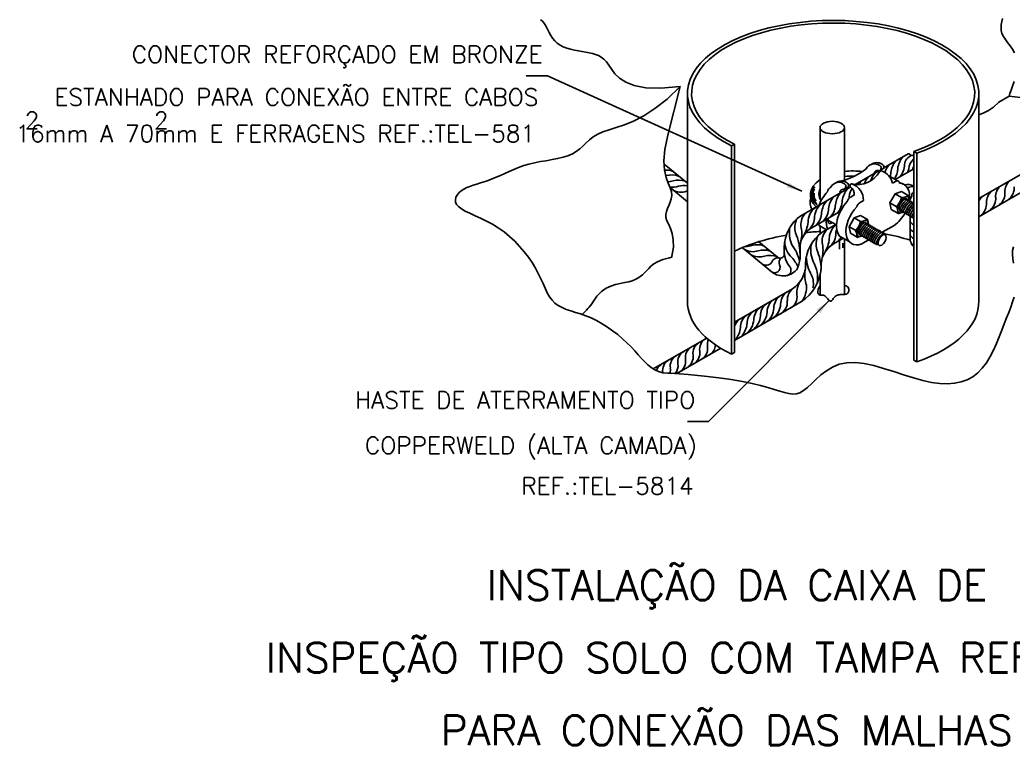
# Model space of a CAD drawing. Header units: millimetres. Extents: x -4973.8 to -4954.5, y -4694.7 to -4675.4.
# Drawn here: x -4972.59 to -4960.93, y -4694.67 to -4686.16 of the extents above; entities that cross this region are included whole.
import ezdxf
from ezdxf.enums import TextEntityAlignment as Align

# ---------------------------------------------------------------- set-up
doc = ezdxf.new("R2010")
doc.units = ezdxf.units.MM
doc.header["$LTSCALE"] = 10
doc.layers.add('Termotécnica', color=7, linetype='Continuous')
doc.styles.add('r140', font='romans.shx')
doc.styles.add('r80', font='romans.shx')

msp = doc.modelspace()

# ---------------------------------------------------------------- linework, layer by layer
at = {"layer": 'Termotécnica', "color": 2}
for p, q in [((-4966.397, -4686.815), (-4966.647, -4686.815)), ((-4963.41, -4688.172), (-4966.397, -4686.815)), ((-4964.753, -4687.023), (-4964.753, -4689.473)), ((-4961.33, -4687.023), (-4961.33, -4689.473)), ((-4961.33, -4688.257), (-4959.639, -4687.281)), ((-4963.195, -4687.419), (-4963.195, -4688.256)), ((-4962.907, -4687.419), (-4962.907, -4688.041)), ((-4964.236, -4687.637), (-4964.2, -4687.617)), ((-4964.236, -4687.637), (-4964.236, -4690.086)), ((-4964.199, -4687.617), (-4964.199, -4690.065)), ((-4961.33, -4688.471), (-4959.847, -4687.615)), ((-4964.753, -4687.687), (-4964.753, -4689.47)), ((-4962.445, -4687.896), (-4962.161, -4687.732)), ((-4962.057, -4687.725), (-4962.094, -4687.703)), ((-4962.094, -4687.703), (-4962.094, -4690.154)), ((-4962.057, -4687.725), (-4962.057, -4690.175)), ((-4965.026, -4687.852), (-4964.753, -4688.076)), ((-4962.782, -4688.091), (-4962.506, -4687.931)), ((-4962.312, -4688.033), (-4962.094, -4687.907)), ((-4964.961, -4688.123), (-4964.753, -4688.296)), ((-4963.419, -4688.458), (-4962.835, -4688.121)), ((-4962.374, -4688.306), (-4962.314, -4688.202)), ((-4962.239, -4688.175), (-4962.314, -4688.202)), ((-4962.24, -4688.245), (-4962.314, -4688.202)), ((-4962.159, -4688.221), (-4962.239, -4688.175)), ((-4962.144, -4688.278), (-4962.154, -4688.229)), ((-4962.359, -4688.384), (-4962.374, -4688.306)), ((-4962.301, -4688.349), (-4962.374, -4688.306)), ((-4962.179, -4688.259), (-4962.181, -4688.275)), ((-4962.179, -4688.259), (-4962.181, -4688.275)), ((-4962.159, -4688.269), (-4962.162, -4688.286)), ((-4962.139, -4688.28), (-4962.142, -4688.298)), ((-4962.12, -4688.291), (-4962.122, -4688.308)), ((-4962.098, -4688.304), (-4962.1, -4688.32)), ((-4963.293, -4688.599), (-4962.954, -4688.403)), ((-4962.719, -4688.456), (-4962.794, -4688.482)), ((-4962.639, -4688.502), (-4962.719, -4688.456)), ((-4962.28, -4688.43), (-4962.359, -4688.384)), ((-4962.217, -4688.413), (-4962.27, -4688.431)), ((-4962.263, -4688.386), (-4962.255, -4688.381)), ((-4962.263, -4688.386), (-4962.255, -4688.381)), ((-4962.253, -4688.403), (-4962.235, -4688.393)), ((-4962.233, -4688.414), (-4962.215, -4688.404)), ((-4962.213, -4688.426), (-4962.195, -4688.416)), ((-4962.192, -4688.438), (-4962.174, -4688.428)), ((-4962.173, -4688.449), (-4962.155, -4688.439)), ((-4962.153, -4688.461), (-4962.135, -4688.451)), ((-4962.138, -4688.453), (-4962.138, -4688.727)), ((-4962.133, -4688.472), (-4962.115, -4688.462)), ((-4962.113, -4688.484), (-4962.096, -4688.474)), ((-4963.195, -4688.582), (-4963.195, -4688.673)), ((-4963.169, -4688.653), (-4963.009, -4688.561)), ((-4963.001, -4688.565), (-4963.102, -4688.511)), ((-4962.854, -4688.587), (-4962.794, -4688.482)), ((-4962.839, -4688.665), (-4962.854, -4688.587)), ((-4962.78, -4688.629), (-4962.854, -4688.587)), ((-4962.72, -4688.526), (-4962.794, -4688.482)), ((-4962.659, -4688.54), (-4962.661, -4688.556)), ((-4962.639, -4688.55), (-4962.641, -4688.567)), ((-4962.624, -4688.559), (-4962.633, -4688.51)), ((-4962.619, -4688.561), (-4962.621, -4688.579)), ((-4962.599, -4688.572), (-4962.601, -4688.589)), ((-4962.578, -4688.584), (-4962.58, -4688.601)), ((-4962.559, -4688.596), (-4962.561, -4688.612)), ((-4962.76, -4688.711), (-4962.839, -4688.665)), ((-4962.696, -4688.694), (-4962.75, -4688.712)), ((-4962.743, -4688.667), (-4962.735, -4688.662)), ((-4962.733, -4688.684), (-4962.715, -4688.674)), ((-4962.713, -4688.695), (-4962.695, -4688.685)), ((-4962.693, -4688.707), (-4962.675, -4688.697)), ((-4962.672, -4688.719), (-4962.654, -4688.709)), ((-4962.539, -4688.608), (-4962.541, -4688.624)), ((-4962.519, -4688.619), (-4962.521, -4688.635)), ((-4962.499, -4688.63), (-4962.502, -4688.647)), ((-4962.48, -4688.642), (-4962.482, -4688.658)), ((-4962.46, -4688.653), (-4962.462, -4688.669)), ((-4962.438, -4688.664), (-4962.44, -4688.681)), ((-4963.914, -4688.765), (-4963.699, -4688.942)), ((-4963.615, -4688.831), (-4963.615, -4688.905)), ((-4963.43, -4688.812), (-4963.43, -4688.879)), ((-4963.043, -4688.794), (-4962.92, -4688.723)), ((-4962.907, -4688.731), (-4962.907, -4689.382)), ((-4962.652, -4688.73), (-4962.635, -4688.72)), ((-4962.632, -4688.742), (-4962.615, -4688.732)), ((-4962.613, -4688.753), (-4962.595, -4688.743)), ((-4962.593, -4688.765), (-4962.575, -4688.755)), ((-4962.574, -4688.776), (-4962.556, -4688.766)), ((-4962.554, -4688.787), (-4962.536, -4688.777)), ((-4962.532, -4688.799), (-4962.514, -4688.789)), ((-4964.105, -4688.834), (-4963.755, -4689.125)), ((-4963.43, -4688.879), (-4963.43, -4688.96)), ((-4963.365, -4689.026), (-4963.365, -4689.035)), ((-4963.18, -4689.007), (-4963.18, -4689.074)), ((-4963.195, -4689.157), (-4963.195, -4689.39)), ((-4964.199, -4689.709), (-4963.518, -4689.315)), ((-4963.087, -4689.455), (-4964.505, -4690.873)), ((-4964.199, -4689.922), (-4963.412, -4689.467)), ((-4965.154, -4690.257), (-4964.526, -4689.895)), ((-4964.876, -4690.312), (-4964.361, -4690.015)), ((-4964.236, -4690.086), (-4964.199, -4690.065)), ((-4962.057, -4690.175), (-4962.094, -4690.154)), ((-4964.505, -4690.873), (-4964.752, -4690.873))]:
    msp.add_line(p, q, dxfattribs=at)
at = {"layer": 'Termotécnica', "color": 3}
for p, q in [((-4962.492, -4687.928), (-4962.447, -4687.902)), ((-4962.37, -4688.013), (-4962.362, -4688.009)), ((-4962.907, -4688.144), (-4962.862, -4688.118)), ((-4962.284, -4688.049), (-4962.343, -4688.015)), ((-4962.343, -4688.076), (-4962.291, -4688.049)), ((-4962.219, -4688.087), (-4962.262, -4688.069)), ((-4962.835, -4688.24), (-4962.793, -4688.215)), ((-4962.723, -4688.304), (-4962.684, -4688.281)), ((-4962.141, -4688.297), (-4962.141, -4688.294)), ((-4963.12, -4688.625), (-4963.198, -4688.579)), ((-4962.62, -4688.578), (-4962.621, -4688.575)), ((-4962.464, -4688.651), (-4962.318, -4688.568)), ((-4962.853, -4688.761), (-4962.965, -4688.697)), ((-4962.705, -4688.79), (-4962.616, -4688.738))]:
    msp.add_line(p, q, dxfattribs=at)
at = {"layer": 'Termotécnica', "color": 1}
for p, q in [((-4962.966, -4688.75), (-4962.966, -4688.851)), ((-4962.929, -4688.779), (-4962.929, -4688.836))]:
    msp.add_line(p, q, dxfattribs=at)
at = {"layer": 'Termotécnica', "color": 2}
for points in [[(-4961.053, -4686.144), (-4961.06, -4686.178), (-4961.066, -4686.212), (-4961.069, -4686.247), (-4961.067, -4686.283), (-4961.058, -4686.318), (-4961.041, -4686.353), (-4961.018, -4686.389), (-4960.991, -4686.425), (-4960.962, -4686.463), (-4960.934, -4686.504), (-4960.91, -4686.547)], [(-4964.837, -4686.941), (-4965.064, -4686.96), (-4965.241, -4686.955), (-4965.377, -4686.931), (-4965.478, -4686.892), (-4965.552, -4686.845), (-4965.604, -4686.792), (-4965.642, -4686.74), (-4965.674, -4686.692), (-4965.704, -4686.652), (-4965.735, -4686.621), (-4965.766, -4686.597), (-4965.799, -4686.579), (-4965.833, -4686.565), (-4965.869, -4686.554), (-4965.906, -4686.546), (-4965.947, -4686.539), (-4965.99, -4686.532), (-4966.034, -4686.524), (-4966.08, -4686.514), (-4966.125, -4686.503), (-4966.169, -4686.49), (-4966.211, -4686.474), (-4966.249, -4686.455), (-4966.283, -4686.431), (-4966.312, -4686.404), (-4966.336, -4686.373), (-4966.357, -4686.341), (-4966.375, -4686.308), (-4966.391, -4686.275), (-4966.407, -4686.244), (-4966.423, -4686.216), (-4966.44, -4686.192), (-4966.458, -4686.172), (-4966.479, -4686.158)], [(-4964.837, -4686.941), (-4964.992, -4687.088), (-4965.135, -4687.201), (-4965.266, -4687.286), (-4965.386, -4687.347), (-4965.493, -4687.391), (-4965.589, -4687.423), (-4965.673, -4687.449), (-4965.746, -4687.474), (-4965.806, -4687.502), (-4965.858, -4687.534), (-4965.903, -4687.569), (-4965.942, -4687.604), (-4965.98, -4687.64), (-4966.018, -4687.674), (-4966.058, -4687.705), (-4966.104, -4687.732), (-4966.156, -4687.754), (-4966.214, -4687.772), (-4966.277, -4687.787), (-4966.343, -4687.8), (-4966.411, -4687.812), (-4966.48, -4687.823), (-4966.548, -4687.837), (-4966.614, -4687.852), (-4966.676, -4687.87), (-4966.736, -4687.891), (-4966.793, -4687.914), (-4966.847, -4687.938), (-4966.899, -4687.961), (-4966.95, -4687.985), (-4966.999, -4688.007), (-4967.047, -4688.027), (-4967.094, -4688.044), (-4967.14, -4688.059), (-4967.184, -4688.073), (-4967.227, -4688.086), (-4967.269, -4688.099), (-4967.308, -4688.114), (-4967.344, -4688.129), (-4967.378, -4688.147), (-4967.409, -4688.168), (-4967.436, -4688.191), (-4967.457, -4688.216), (-4967.472, -4688.242), (-4967.479, -4688.27), (-4967.477, -4688.298), (-4967.465, -4688.325), (-4967.443, -4688.352), (-4967.408, -4688.378), (-4967.363, -4688.404), (-4967.309, -4688.43), (-4967.248, -4688.458), (-4967.183, -4688.488), (-4967.114, -4688.521), (-4967.044, -4688.558), (-4966.974, -4688.601), (-4966.907, -4688.649), (-4966.843, -4688.701), (-4966.781, -4688.758), (-4966.724, -4688.819), (-4966.67, -4688.881), (-4966.621, -4688.945), (-4966.577, -4689.009), (-4966.538, -4689.074), (-4966.505, -4689.137), (-4966.476, -4689.198), (-4966.449, -4689.256), (-4966.424, -4689.311), (-4966.399, -4689.363), (-4966.373, -4689.409), (-4966.343, -4689.451), (-4966.309, -4689.486), (-4966.27, -4689.514), (-4966.225, -4689.538), (-4966.176, -4689.558), (-4966.122, -4689.576), (-4966.066, -4689.593), (-4966.007, -4689.612), (-4965.945, -4689.633), (-4965.883, -4689.659), (-4965.819, -4689.69), (-4965.756, -4689.726), (-4965.693, -4689.766), (-4965.632, -4689.809), (-4965.572, -4689.855), (-4965.516, -4689.903), (-4965.463, -4689.951), (-4965.414, -4689.999), (-4965.37, -4690.046), (-4965.33, -4690.091), (-4965.292, -4690.133), (-4965.255, -4690.173), (-4965.218, -4690.209), (-4965.179, -4690.241), (-4965.137, -4690.268), (-4965.091, -4690.289), (-4965.04, -4690.303), (-4964.983, -4690.309), (-4964.955, -4690.306)], [(-4964.837, -4686.941), (-4964.981, -4687.512), (-4965.017, -4687.68), (-4965.029, -4687.815), (-4965.022, -4687.923), (-4965.004, -4688.009), (-4964.98, -4688.077), (-4964.957, -4688.132), (-4964.941, -4688.179), (-4964.937, -4688.222), (-4964.942, -4688.262), (-4964.954, -4688.3), (-4964.97, -4688.337), (-4964.986, -4688.373), (-4964.999, -4688.408), (-4965.007, -4688.444), (-4965.005, -4688.48), (-4964.993, -4688.519), (-4964.973, -4688.561), (-4964.951, -4688.61), (-4964.931, -4688.669), (-4964.919, -4688.741), (-4964.918, -4688.829), (-4964.935, -4688.935), (-4964.937, -4688.947)], [(-4960.916, -4686.882), (-4960.934, -4686.936), (-4960.951, -4686.985), (-4960.964, -4687.025), (-4960.972, -4687.054)], [(-4961.33, -4687.272), (-4961.277, -4687.253), (-4961.217, -4687.224), (-4961.156, -4687.184), (-4961.093, -4687.127), (-4960.972, -4687.054)], [(-4960.924, -4688.825), (-4960.934, -4688.867), (-4960.936, -4688.914), (-4960.931, -4688.964), (-4960.923, -4689.017)], [(-4965.863, -4689.472), (-4965.816, -4689.402), (-4965.764, -4689.349), (-4965.709, -4689.31), (-4965.653, -4689.284), (-4965.596, -4689.265), (-4965.541, -4689.253), (-4965.489, -4689.243), (-4965.442, -4689.234), (-4965.401, -4689.222), (-4965.366, -4689.208), (-4965.335, -4689.191), (-4965.307, -4689.172), (-4965.281, -4689.151), (-4965.257, -4689.128), (-4965.233, -4689.104), (-4965.208, -4689.078), (-4965.181, -4689.051), (-4965.147, -4689.024), (-4965.103, -4688.998), (-4965.043, -4688.973), (-4964.964, -4688.952), (-4964.937, -4688.947)], [(-4963.195, -4689.28), (-4963.209, -4689.304), (-4963.218, -4689.324), (-4963.222, -4689.342), (-4963.222, -4689.356), (-4963.22, -4689.368), (-4963.215, -4689.377), (-4963.208, -4689.384), (-4963.201, -4689.388), (-4963.193, -4689.391), (-4963.186, -4689.391), (-4963.178, -4689.391), (-4963.17, -4689.391), (-4963.162, -4689.391), (-4963.154, -4689.392), (-4963.146, -4689.394), (-4963.138, -4689.399), (-4963.13, -4689.406), (-4963.122, -4689.415), (-4963.113, -4689.425), (-4963.105, -4689.435), (-4963.097, -4689.445), (-4963.089, -4689.453), (-4963.081, -4689.459), (-4963.074, -4689.462), (-4963.067, -4689.461), (-4963.06, -4689.457), (-4963.053, -4689.451), (-4963.046, -4689.442), (-4963.039, -4689.432), (-4963.032, -4689.423), (-4963.024, -4689.413), (-4963.016, -4689.405), (-4963.007, -4689.398), (-4962.998, -4689.393), (-4962.988, -4689.39), (-4962.979, -4689.387), (-4962.969, -4689.386), (-4962.96, -4689.385), (-4962.952, -4689.385), (-4962.944, -4689.384), (-4962.936, -4689.384), (-4962.929, -4689.384), (-4962.923, -4689.384), (-4962.917, -4689.384), (-4962.912, -4689.383), (-4962.907, -4689.383), (-4962.902, -4689.382), (-4962.897, -4689.381), (-4962.892, -4689.381), (-4962.887, -4689.379), (-4962.882, -4689.378), (-4962.877, -4689.375), (-4962.872, -4689.371), (-4962.868, -4689.367), (-4962.864, -4689.36), (-4962.861, -4689.352), (-4962.858, -4689.343), (-4962.856, -4689.332), (-4962.857, -4689.32), (-4962.86, -4689.309), (-4962.865, -4689.298), (-4962.875, -4689.289), (-4962.889, -4689.281), (-4962.907, -4689.276)], [(-4960.915, -4689.413), (-4960.933, -4689.471), (-4960.953, -4689.531), (-4960.977, -4689.593), (-4961.003, -4689.659), (-4961.031, -4689.729), (-4961.06, -4689.804), (-4961.091, -4689.881), (-4961.124, -4689.96), (-4961.159, -4690.038), (-4961.198, -4690.113), (-4961.241, -4690.184), (-4961.289, -4690.248), (-4961.342, -4690.303), (-4961.401, -4690.349), (-4961.466, -4690.384), (-4961.537, -4690.41), (-4961.614, -4690.425), (-4961.697, -4690.431), (-4961.788, -4690.428), (-4961.884, -4690.415), (-4961.988, -4690.393), (-4962.098, -4690.363), (-4962.213, -4690.327), (-4962.33, -4690.289), (-4962.448, -4690.252), (-4962.564, -4690.219), (-4962.677, -4690.195), (-4962.783, -4690.182), (-4962.882, -4690.184), (-4962.971, -4690.202), (-4963.05, -4690.235), (-4963.121, -4690.278), (-4963.186, -4690.328), (-4963.243, -4690.38), (-4963.296, -4690.431), (-4963.344, -4690.476), (-4963.389, -4690.512), (-4963.431, -4690.537), (-4963.473, -4690.55), (-4963.516, -4690.552), (-4963.562, -4690.547), (-4963.612, -4690.535), (-4963.669, -4690.518), (-4963.733, -4690.497), (-4963.808, -4690.475), (-4963.894, -4690.452), (-4963.993, -4690.428), (-4964.106, -4690.406), (-4964.237, -4690.383), (-4964.385, -4690.362), (-4964.553, -4690.342), (-4964.743, -4690.323), (-4964.955, -4690.306)]]:
    msp.add_lwpolyline(points, dxfattribs=at)
at = {"layer": 'Termotécnica', "color": 1}
for centre, radius, start, end in [((-4962.012, -4687.942), 0.273, 140.3338, 172.1975), ((-4962.074, -4687.869), 0.128, 109.4114, 175.2089), ((-4962.175, -4688.036), 0.273, 140.3338, 161.6294), ((-4962.094, -4687.989), 0.273, 140.3338, 172.1975), ((-4962.406, -4687.86), 0.204, 315.6033, 0.5413), ((-4961.993, -4687.915), 0.159, 129.5501, 177.3806), ((-4961.941, -4687.944), 0.168, 155.7049, 169.6166), ((-4965.004, -4688.16), 0.238, 70.9115, 94.3853), ((-4965.062, -4687.809), 0.189, 286.6179, 289.537), ((-4964.935, -4688.217), 0.238, 70.9115, 105.5058), ((-4962.419, -4688.177), 0.273, 140.3338, 159.4025), ((-4962.338, -4688.13), 0.273, 140.3338, 162.2116), ((-4962.256, -4688.083), 0.273, 142.7186, 146.0531), ((-4962.568, -4687.954), 0.204, 343.9194, 0.5413), ((-4962.487, -4687.907), 0.204, 323.778, 0.5413), ((-4962.227, -4687.9), 0.0755, 316.4338, 354.2441), ((-4964.985, -4687.871), 0.189, 269.5915, 289.537), ((-4964.919, -4687.934), 0.189, 256.6463, 289.537), ((-4964.858, -4688.279), 0.238, 70.9115, 105.5058), ((-4964.793, -4688.342), 0.238, 80.3385, 105.5058), ((-4963.157, -4688.214), 0.137, 136.5351, 237.755), ((-4962.582, -4688.271), 0.273, 140.3338, 140.7607), ((-4962.5, -4688.224), 0.273, 140.3338, 151.0669), ((-4962.819, -4687.583), 0.64, 315.6891, 315.72), ((-4962.111, -4688.208), 0.0911, 79.1118, 126.2672), ((-4960.961, -4688.239), 0.172, 129.9077, 181.4872), ((-4960.852, -4688.177), 0.172, 129.9077, 181.4872), ((-4961.082, -4688.133), 0.168, 308.4295, 5.0054), ((-4964.826, -4687.993), 0.189, 239.3838, 289.537), ((-4964.699, -4688.401), 0.238, 103.085, 105.5058), ((-4963.15, -4688.215), 0.13, 147.6873, 229.4287), ((-4963.152, -4688.213), 0.114, 170.4215, 217.651), ((-4962.826, -4688.412), 0.273, 140.3338, 172.1975), ((-4962.744, -4688.365), 0.273, 140.3338, 172.1975), ((-4962.663, -4688.318), 0.273, 140.3338, 172.1975), ((-4963.056, -4688.236), 0.204, 354.8652, 0.5413), ((-4962.582, -4688.271), 0.273, 150.4468, 172.1975), ((-4962.362, -4688.209), 0.16, 4.4987, 4.7911), ((-4962.215, -4688.206), 0.1, 314.7641, 359.3876), ((-4962.06, -4688.231), 0.0603, 125.1303, 156.0425), ((-4961.178, -4688.365), 0.172, 129.9077, 152.4602), ((-4961.069, -4688.302), 0.172, 129.9077, 181.4872), ((-4961.299, -4688.258), 0.168, 308.4295, 5.0054), ((-4961.191, -4688.196), 0.168, 308.4295, 5.0054), ((-4963.125, -4688.532), 0.211, 120.5962, 174.5869), ((-4963.049, -4688.488), 0.211, 120.5962, 174.5869), ((-4962.907, -4688.458), 0.273, 140.3338, 172.1975), ((-4963.219, -4688.329), 0.204, 315.6033, 0.5413), ((-4963.138, -4688.282), 0.204, 315.6033, 0.5413), ((-4961.408, -4688.321), 0.168, 308.4295, 5.0054), ((-4963.23, -4688.562), 0.19, 134.5337, 184.4776), ((-4963.463, -4688.47), 0.204, 311.4382, 0.5413), ((-4963.382, -4688.423), 0.204, 315.6033, 0.5413), ((-4963.3, -4688.376), 0.204, 315.6033, 0.5413), ((-4963.218, -4688.665), 0.337, 168.1688, 203.8927), ((-4963.235, -4688.599), 0.255, 157.106, 194.0724), ((-4963.849, -4688.669), 0.439, 348.4029, 12.0806), ((-4963.728, -4688.494), 0.394, 331.7176, 357.3533), ((-4962.875, -4688.727), 0.211, 128.6674, 174.5869), ((-4962.057, -4688.482), 0.0901, 205.2803, 245.4425), ((-4964.084, -4688.911), 0.652, 1.1312, 22.547), ((-4962.985, -4688.794), 0.255, 157.106, 194.0724), ((-4962.98, -4688.757), 0.19, 134.5337, 184.4776), ((-4963.478, -4688.689), 0.394, 331.7176, 357.3533), ((-4963.213, -4688.665), 0.204, 311.4382, 0.5413), ((-4962.799, -4688.683), 0.211, 161.264, 174.5869), ((-4963.132, -4688.618), 0.204, 315.6033, 334.1004), ((-4962.057, -4688.567), 0.0901, 205.2803, 245.4425), ((-4962.057, -4688.643), 0.0901, 205.2803, 245.4425), ((-4964.058, -4688.63), 0.189, 267.0783, 289.537), ((-4963.931, -4689.037), 0.238, 72.2457, 105.5058), ((-4963.357, -4688.761), 0.252, 179.8005, 227.833), ((-4963.913, -4689.1), 0.489, 12.0605, 37.579), ((-4962.967, -4688.86), 0.337, 168.1688, 203.8927), ((-4963.599, -4688.863), 0.439, 348.4029, 12.0806), ((-4962.05, -4688.709), 0.105, 226.0713, 245.2457), ((-4963.984, -4688.692), 0.189, 239.3838, 289.537), ((-4963.909, -4688.754), 0.189, 239.3838, 289.537), ((-4963.857, -4689.099), 0.238, 71.5887, 105.5058), ((-4963.782, -4689.162), 0.238, 70.9115, 105.5058), ((-4963.318, -4688.871), 0.298, 186.2938, 220.2861), ((-4962.936, -4688.938), 0.42, 180.4363, 211.4147), ((-4963.834, -4689.106), 0.652, 1.1312, 22.547), ((-4963.828, -4688.958), 0.0821, 228.2412, 325.5814), ((-4963.728, -4689.064), 0.0648, 224.117, 25.519), ((-4963.689, -4689.028), 0.0751, 82.9283, 161.556), ((-4963.603, -4689.006), 0.073, 135.9945, 204.32), ((-4963.602, -4689.098), 0.0654, 275.5354, 31.1943), ((-4963.793, -4689.195), 0.363, 21.3546, 42.7394), ((-4963.596, -4689.187), 0.372, 349.5903, 30.7452), ((-4962.973, -4689.147), 0.402, 173.2136, 198.6387), ((-4963.49, -4689.251), 0.217, 345.1597, 25.8563), ((-4963.227, -4689.362), 0.241, 144.0863, 186.1202), ((-4963.649, -4689.294), 0.296, 325.2855, 3.5931), ((-4963.559, -4689.543), 0.178, 127.481, 180.3561), ((-4963.48, -4689.497), 0.178, 127.481, 180.3561), ((-4963.395, -4689.451), 0.184, 133.5564, 180.6077), ((-4963.615, -4689.411), 0.151, 299.1462, 8.7623), ((-4963.717, -4689.634), 0.178, 127.481, 180.3561), ((-4963.638, -4689.588), 0.178, 127.481, 180.3561), ((-4963.878, -4689.484), 0.22, 307.5154, 356.3295), ((-4963.747, -4689.468), 0.168, 295.3034, 5.0054), ((-4963.953, -4689.771), 0.178, 127.481, 180.3561), ((-4963.874, -4689.725), 0.178, 127.481, 180.3561), ((-4964.115, -4689.621), 0.22, 307.5154, 356.3295), ((-4963.795, -4689.68), 0.178, 127.481, 180.3561), ((-4964.036, -4689.576), 0.22, 307.5154, 356.3295), ((-4963.957, -4689.53), 0.22, 307.5154, 356.3295), ((-4964.032, -4689.816), 0.178, 127.481, 159.884), ((-4964.326, -4689.699), 0.274, 320.8648, 354.299), ((-4964.194, -4689.667), 0.22, 307.5154, 356.3295), ((-4964.385, -4689.751), 0.255, 318.8608, 355.3664), ((-4964.547, -4690.07), 0.141, 120.4628, 189.8076), ((-4964.469, -4690.025), 0.141, 120.4628, 189.8076), ((-4964.665, -4690.017), 0.15, 301.6772, 8.1981), ((-4964.387, -4689.971), 0.131, 154.0065, 190.4593), ((-4964.572, -4689.963), 0.15, 301.6772, 355.2892), ((-4964.814, -4690.224), 0.141, 120.4628, 189.8076), ((-4964.725, -4690.173), 0.141, 120.4628, 189.8076), ((-4964.636, -4690.121), 0.141, 120.4628, 189.8076), ((-4964.835, -4690.116), 0.15, 301.6772, 8.1981), ((-4964.757, -4690.07), 0.15, 301.6772, 8.1981), ((-4964.99, -4690.331), 0.141, 120.4628, 157.0591), ((-4964.903, -4690.276), 0.141, 120.4628, 189.8076), ((-4965.013, -4690.218), 0.15, 321.8378, 8.1981), ((-4964.924, -4690.167), 0.15, 301.6772, 8.1981), ((-4965.191, -4690.321), 0.15, 6.9201, 8.1981), ((-4965.102, -4690.27), 0.15, 345.8753, 8.1981)]:
    msp.add_arc(centre, radius, start, end, dxfattribs=at)
at = {"layer": 'Termotécnica', "color": 2}
for centre, radius, start, end in [((-4962.114, -4687.77), 0.0228, 31.1811, 96.7345), ((-4962.172, -4688.263), 0.172, 63.0372, 100.6487), ((-4963.15, -4688.258), 0.0526, 148.1121, 163.0092), ((-4962.4, -4688.222), 0.161, 307.9969, 352.0248), ((-4962.23, -4688.152), 0.0931, 263.8108, 314.501), ((-4962.165, -4688.232), 0.0121, 10.8846, 60), ((-4962.376, -4688.404), 0.0934, 345.5818, 36.1065), ((-4963.153, -4688.837), 0.463, 125.1122, 179.3553), ((-4962.274, -4688.42), 0.0121, 240, 289.1165), ((-4962.879, -4688.503), 0.161, 307.9969, 352.0248), ((-4962.71, -4688.432), 0.0931, 263.8108, 314.501), ((-4962.645, -4688.513), 0.0121, 10.8846, 60), ((-4963.151, -4688.841), 0.28, 120.2419, 174.0247), ((-4962.902, -4689.031), 0.463, 125.1122, 179.3553), ((-4962.75, -4695.177), 6.549, 93.8941, 95.3558), ((-4962.856, -4688.685), 0.0934, 345.5818, 36.1065), ((-4962.754, -4688.701), 0.0121, 240, 289.1165), ((-4962.901, -4689.036), 0.28, 120.2419, 174.0247), ((-4961.937, -4688.706), 0.202, 186.0065, 205.0729), ((-4961.966, -4688.697), 0.181, 211.2469, 224.7056), ((-4963.664, -4688.907), 0.049, 224.6861, 3.1132), ((-4963.698, -4689.035), 0.333, 302.6568, 0.1004), ((-4963.776, -4688.932), 0.347, 332.247, 355.4635), ((-4963.63, -4688.95), 0.215, 226.1231, 318.138), ((-4963.716, -4689.023), 0.538, 304.3708, 354.6562), ((-4966.424, -4689.103), 0.672, 310.1073, 326.638)]:
    msp.add_arc(centre, radius, start, end, dxfattribs=at)
at = {"layer": 'Termotécnica', "color": 3}
for centre, radius, start, end in [((-4962.554, -4687.964), 0.114, 58.1641, 151.2602), ((-4962.528, -4687.949), 0.114, 56.1373, 128.18), ((-4962.515, -4687.898), 0.0374, 289.3874, 63.1801), ((-4962.482, -4687.888), 0.0381, 338.0473, 62.4737), ((-4963.133, -4687.296), 0.778, 284.2633, 308.0315), ((-4962.756, -4687.794), 0.298, 256.6787, 330.077), ((-4962.522, -4687.96), 0.0333, 52.7096, 180.1788), ((-4962.478, -4687.952), 0.0216, 76.7509, 156.2739), ((-4962.545, -4688.126), 0.208, 13.7323, 69.7684), ((-4962.358, -4688.029), 0.0205, 42.1769, 99.564), ((-4962.969, -4688.179), 0.114, 58.0351, 150.5007), ((-4962.943, -4688.165), 0.114, 56.1373, 128.18), ((-4962.93, -4688.114), 0.0374, 289.3874, 63.1801), ((-4962.898, -4688.104), 0.0381, 338.0473, 62.4737), ((-4962.823, -4688.104), 0.0207, 120.7879, 237.7847), ((-4962.826, -4688.097), 0.013, 58.8415, 123.3991), ((-4962.904, -4688.209), 0.112, 356.4762, 51.1261), ((-4962.892, -4688.281), 0.208, 359.9485, 69.7684), ((-4962.289, -4688.077), 0.0282, 0.3231, 93.933), ((-4962.923, -4688.186), 0.0376, 81.3979, 190.8381)]:
    msp.add_arc(centre, radius, start, end, dxfattribs=at)
at = {"layer": 'Termotécnica', "color": 2}
for centre, major_axis, ratio, start_param, end_param in [((-4963.041, -4687.023), (1.711, 0), 0.501311, -0.958185, 3.93977), ((-4963.041, -4687.023), (-1.663, 0), 0.497502, 2.176465, 7.083412), ((-4962.142, -4687.765), (-0.019, 0.0329), 0.527096, -1.475297, 0), ((-4962.827, -4688.206), (0.484, 0.012), 0.564445, 1.288538, 1.723213), ((-4962.853, -4688.195), (0.356, 0.009), 0.564445, 1.384591, 1.707672), ((-4962.827, -4688.206), (0.483, 0.012), 0.564918, 2.420809, 3.674711), ((-4962.853, -4688.195), (0.356, 0.009), 0.564445, 2.838068, 3.527351), ((-4962.215, -4688.328), (0.0524, 0.0907), 0.500279, -0.730329, 3.98981), ((-4962.829, -4688.293), (0.484, 0.012), 0.564445, 2.959952, 3.438178), ((-4962.215, -4688.328), (0.0393, 0.0681), 0.500279, -0.280061, 3.087016), ((-4962.695, -4688.609), (0.0524, 0.0907), 0.500279, -0.730329, 3.98981), ((-4962.695, -4688.609), (0.0393, 0.0681), 0.500279, -0.280061, 3.087016), ((-4963.041, -4689.467), (-1.663, 0), 0.497502, -1.234721, -0.801137), ((-4963.041, -4689.473), (-1.711, 0), 0.501311, 4.153143, 4.353188), ((-4963.041, -4689.467), (-1.711, 0), 0.504621, -0.00155, 0.798309), ((-4963.041, -4689.473), (1.711, 0), 0.501311, -0.958183, 0.017067)]:
    msp.add_ellipse(centre, major_axis=major_axis, ratio=ratio, start_param=start_param, end_param=end_param, dxfattribs=at)
for centre, major_axis, ratio in [((-4963.051, -4687.423), (0.144, 0), 0.509483), ((-4962.466, -4688.745), (-0.0363, -0.0629), 0.500279)]:
    msp.add_ellipse(centre, major_axis=major_axis, ratio=ratio, dxfattribs=at)
at = {"layer": 'Termotécnica', "color": 3}
for centre, major_axis, ratio, start_param, end_param in [((-4963.07, -4688.17), (0.0271, 0.047), 0.61415, 0.696687, 2.049591), ((-4962.355, -4688.346), (0.147, 0.254), 0.605501, -0.97254, 0.306765), ((-4963.022, -4688.355), (0.146, 0.252), 0.605501, 1.180363, 1.83973), ((-4962.838, -4688.287), (0.0271, 0.047), 0.61415, 0.696687, 2.009837), ((-4962.79, -4688.47), (0.146, 0.252), 0.605501, 1.175884, 2.925575), ((-4962.679, -4688.534), (0.146, 0.252), 0.605501, 1.175884, 3.777677), ((-4962.726, -4688.351), (0.0271, 0.047), 0.61415, 0.688811, 2.009837), ((-4962.355, -4688.346), (0.147, 0.254), 0.605501, 4.057273, 4.750279), ((-4963.024, -4688.352), (0.146, 0.252), 0.605501, 2.766777, 2.925575), ((-4962.911, -4688.418), (0.146, 0.252), 0.605501, 2.219256, 2.740744), ((-4963.051, -4688.48), (0.0393, 0.0681), 0.500279, 1.92969, 4.015364)]:
    msp.add_ellipse(centre, major_axis=major_axis, ratio=ratio, start_param=start_param, end_param=end_param, dxfattribs=at)
at = {"layer": 'Termotécnica', "color": 1}
for centre, major_axis, ratio, start_param, end_param in [((-4962.226, -4688.324), (0.0469, 0.0678), 0.279135, 0.511842, 2.028387), ((-4962.226, -4688.324), (0.0469, 0.0678), 0.279135, 0.511842, 2.028387), ((-4962.206, -4688.336), (0.0471, 0.0677), 0.281547, 0.017275, 3.141593), ((-4962.186, -4688.347), (0.0471, 0.0677), 0.281547, 0.017275, 3.141593), ((-4962.166, -4688.358), (0.0471, 0.0677), 0.281547, 0.017275, 3.141593), ((-4962.145, -4688.37), (0.0471, 0.0677), 0.281547, 0.017275, 3.141593), ((-4962.125, -4688.382), (0.0469, 0.0678), 0.284095, 0.526495, 3.133024), ((-4962.106, -4688.393), (0.0469, 0.0678), 0.284095, 0.970671, 3.133024), ((-4962.086, -4688.405), (0.0469, 0.0678), 0.284095, 1.357319, 3.133024), ((-4962.066, -4688.416), (0.0469, 0.0678), 0.284095, 1.758193, 3.133024), ((-4962.047, -4688.427), (0.0469, 0.0678), 0.284095, 2.434908, 3.133024), ((-4962.706, -4688.605), (0.0469, 0.0678), 0.279135, 0.511842, 2.028387), ((-4962.686, -4688.617), (0.0471, 0.0677), 0.281547, 0.017275, 3.141593), ((-4962.666, -4688.628), (0.0471, 0.0677), 0.281547, 0.017275, 3.141593), ((-4962.646, -4688.639), (0.0471, 0.0677), 0.281547, 0.017275, 3.141593), ((-4962.625, -4688.651), (0.0471, 0.0677), 0.281547, 0.017275, 3.141593), ((-4962.605, -4688.663), (0.0471, 0.0677), 0.281547, 0.017275, 3.141593), ((-4962.585, -4688.674), (0.0471, 0.0677), 0.281547, 0.017275, 3.141593), ((-4962.566, -4688.686), (0.0471, 0.0677), 0.281547, 0.017275, 3.141593), ((-4962.546, -4688.697), (0.0471, 0.0677), 0.281547, 0.017275, 3.141593), ((-4962.527, -4688.708), (0.0471, 0.0677), 0.281547, 0.017275, 3.141593), ((-4962.507, -4688.719), (0.0471, 0.0677), 0.281547, 0.017275, 3.141593), ((-4962.485, -4688.731), (0.0471, 0.0677), 0.281547, 0.017275, 3.141593)]:
    msp.add_ellipse(centre, major_axis=major_axis, ratio=ratio, start_param=start_param, end_param=end_param, dxfattribs=at)
at = {"layer": 'Termotécnica', "color": 2}
msp.add_spline([(-4960.972, -4687.054), (-4960.484, -4687.196), (-4960.384, -4687.296), (-4960.305, -4687.378), (-4960.198, -4687.412), (-4960.1, -4687.407), (-4960.064, -4687.43), (-4960.017, -4687.454), (-4959.998, -4687.464), (-4959.984, -4687.481)], degree=3, dxfattribs=at)
for points in [[(-4963.561, -4688.07), (-4963.586, -4688.125), (-4963.41, -4688.172)], [(-4963.237, -4689.56), (-4963.194, -4689.603), (-4963.087, -4689.455)]]:
    msp.add_solid(points, dxfattribs=at)

# ---------------------------------------------------------------- texts
at = {"layer": 'Termotécnica', "color": 2, "style": 'r80'}
for s, p in [('CONECTOR REFORÇADO EM BRONZE ', (-4966.317, -4686.665)), ('ESTANHADO PARA CONEXÃO ENTRE CABOS', (-4966.504, -4687.166)), ('16mm A 70mm E FERRAGENS REF.:TEL-581', (-4966.543, -4687.594)), ('HASTE DE ATERRAMENTO TIPO', (-4964.661, -4690.723)), ('COPPERWELD (ALTA CAMADA)', (-4964.641, -4691.255)), ('REF.:TEL-5814', (-4964.68, -4691.731))]:
    msp.add_text(s, height=0.2, dxfattribs=at).set_placement(p, align=Align.RIGHT)
for p in [(-4972.537, -4687.439), (-4971.019, -4687.439)]:
    msp.add_text('2', height=0.2, dxfattribs=at).set_placement(p)
at = {"layer": 'Termotécnica', "color": 5, "style": 'r140'}
for s, p in [(' INSTALAÇÃO DA CAIXA DE', (-4964.291, -4693.077)), ('INSPEÇÃO TIPO SOLO COM TAMPA REFORÇADA', (-4964.291, -4693.928)), ('PARA CONEXÃO DAS MALHAS', (-4964.291, -4694.78))]:
    msp.add_text(s, height=0.35, dxfattribs=at).set_placement(p, align=Align.BOTTOM_CENTER)

doc.saveas('drawing.dxf')
